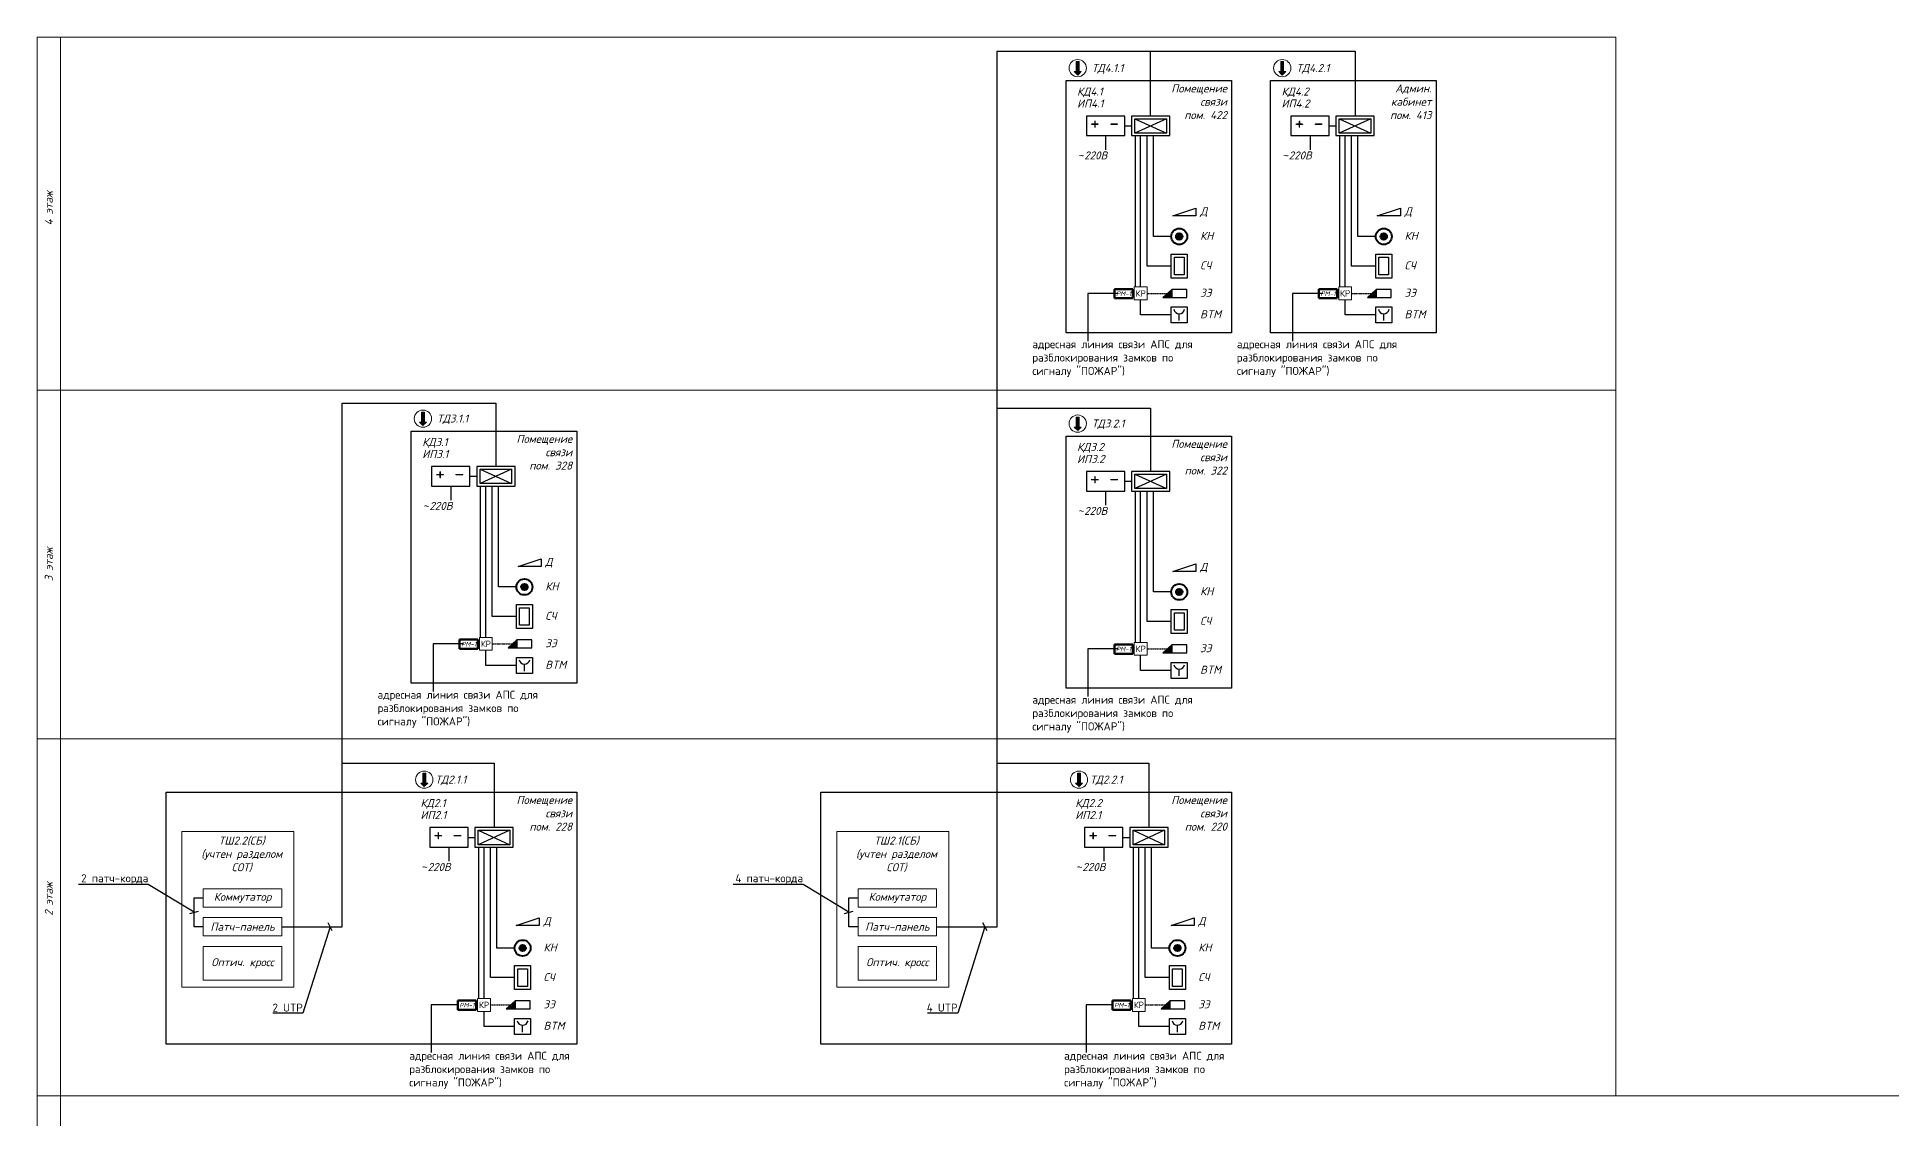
# Model space of a CAD drawing. Header units: millimetres. Extents: x -227263 to 66247, y -328592 to 378394.
# Drawn here: x -220672 to -162712, y -288787 to -255005 of the extents above; entities that cross this region are included whole.
import ezdxf
from ezdxf import colors
from ezdxf.entities.mleader import LeaderData, LeaderLine
from ezdxf.enums import TextEntityAlignment as Align
from ezdxf.math import Vec2, Vec3

# ---------------------------------------------------------------- set-up
doc = ezdxf.new("R2010")
doc.units = ezdxf.units.MM
doc.header["$LTSCALE"] = 0.5
doc.set_wipeout_variables(frame=1)
doc.linetypes.add('DASHED2', pattern=[9.525, 6.35, -3.175])
doc.layers.get('0').update_dxf_attribs({"lineweight": 18})
for name, color, linetype, lineweight in [('002_СКУД', 7, 'Continuous', 40), ('1-ПС RS-485', 6, 'Continuous', 30), ('АО Блоки управления', 1, 'Continuous', 50), ('АПС извещ', 1, 'Continuous', 30), ('СС_СКУД_кабель', 7, 'Continuous', 30), ('СС_СКУД_оборудование', 7, 'Continuous', 25), ('Текст', 2, 'Continuous', 0), ('Часофикация', 250, 'Continuous', 20)]:
    doc.layers.add(name, color=color, linetype=linetype, lineweight=lineweight)
for name, color, linetype in [('003_ОС', 170, 'Continuous'), ('1', 7, 'Continuous'), ('Датчики охр.', 5, 'Continuous')]:
    doc.layers.add(name, color=color, linetype=linetype)
doc.styles.add('DEN', font='', dxfattribs={"height": 300})
doc.styles.add('ICOCPEUR', font='')
doc.styles.add('ISOCPEUR', font='isocpeui.ttf', dxfattribs={"height": 2.5})
doc.styles.get('DEN').set_extended_font_data('ISOCPEUR')
doc.styles.get('ICOCPEUR').set_extended_font_data('ISOCPEUR')

# ---------------------------------------------------------------- blocks, each defined once
blk = doc.blocks.new('_Oblique')
at = {"color": 0, "linetype": 'ByBlock', "lineweight": -2}
blk.add_line((-0.5, -0.5), (0.5, 0.5), dxfattribs=at)
blk = doc.blocks.new('A$C9ab982bb')
at = {"layer": 'АПС извещ', "color": 1, "lineweight": 30, "ltscale": 100}
blk.add_lwpolyline([(320, 0), (320, 631), (0, 631), (0, 0)], close=True, dxfattribs=at)
at = {"layer": '1', "color": 7, "lineweight": 20, "style": 'DEN'}
blk.add_text('+ -', height=240, rotation=270, dxfattribs=at).set_placement((92, 573))
blk = doc.blocks.new('A$Cff5e0414')
at = {"color": 0, "linetype": 'Continuous', "lineweight": -2}
blk.add_wipeout([(0, 400), (400, 400), (400, 0), (0, 0)], dxfattribs=at).dxf.layer = '002_СКУД'
at = {"layer": '002_СКУД', "color": 0, "linetype": 'Continuous', "lineweight": -2}
blk.add_lwpolyline([(0, 400), (400, 400), (400, 0), (0, 0)], close=True, dxfattribs=at)
blk.add_lwpolyline([(200, 60), (200, 230)], dxfattribs=at)
blk.add_arc((200, 367), 137, 191.269, 348.731, dxfattribs=at)
blk = doc.blocks.new('A$C02b998a6')
at = {"color": 0, "linetype": 'Continuous', "lineweight": 15}
blk.add_wipeout([(0, 400), (400, 400), (400, 0), (0, 0)], dxfattribs=at).dxf.layer = '002_СКУД'
at = {"layer": '002_СКУД', "color": 0, "linetype": 'Continuous', "lineweight": 15}
blk.add_lwpolyline([(0, 0), (400, 0), (400, 400), (0, 400)], close=True, dxfattribs=at)
at = {"layer": '002_СКУД', "color": 0, "linetype": 'Continuous', "lineweight": 15, "style": 'DEN'}
blk.add_text('КР', height=200, dxfattribs=at).set_placement((200, 200), align=Align.MIDDLE_CENTER)
blk = doc.blocks.new('A$C5594c400')
at = {"layer": '002_СКУД', "color": 7, "lineweight": 30}
blk.add_lwpolyline([(0, 0), (720, 240), (720, 0), (0, 0)], dxfattribs=at)
blk = doc.blocks.new('A$C876f5cd0')
at = {"layer": '002_СКУД', "lineweight": 30}
h = blk.add_hatch(color=256, dxfattribs=at)
h.dxf.hatch_style = 1
h.paths.add_polyline_path([(468, 0), (744, 0), (468, 250)])
for points in [[(0, 250), (468, 250), (744, 0), (0, 0), (0, 250)], [(468, 250), (468, 0)]]:
    blk.add_lwpolyline(points, dxfattribs=at)
blk = doc.blocks.new('A$C49419f92')
at = {"color": 0, "linetype": 'Continuous', "lineweight": -2}
blk.add_wipeout([(0, 600), (400, 600), (400, 0), (0, 0)], dxfattribs=at).dxf.layer = '002_СКУД'
at = {"layer": '002_СКУД', "color": 0, "linetype": 'Continuous', "lineweight": -2}
for points in [[(0, 600), (400, 600), (400, 0), (0, 0)], [(80, 520), (320, 520), (320, 80), (80, 80)]]:
    blk.add_lwpolyline(points, close=True, dxfattribs=at)
blk = doc.blocks.new('РМ-1')
blk.add_wipeout([(-500, 250), (500, 250), (500, -250), (-500, -250)]).dxf.layer = 'АО Блоки управления'
at = {"layer": 'АО Блоки управления'}
for p, q in [((-500, -250), (-500, 250)), ((-500, 250), (500, 250)), ((500, 250), (500, -250)), ((500, -250), (-500, -250))]:
    blk.add_line(p, q, dxfattribs=at)
at = {"layer": 'АО Блоки управления', "color": 7, "ltscale": 100, "style": 'ISOCPEUR'}
blk.add_text('РМ-1', height=250, dxfattribs=at).set_placement((0, 0), align=Align.MIDDLE)
blk = doc.blocks.new('Кнопка выхода')
at = {"layer": '002_СКУД'}
h = blk.add_hatch(color=256, dxfattribs=at)
h.dxf.hatch_style = 1
h.paths.add_polyline_path([(-100, 0, 1), (100, 0, 1)])
for radius in [250, 100]:
    blk.add_circle((0, 0), radius, dxfattribs=at)
blk = doc.blocks.new('точка доступа')
at = {"lineweight": 20}
h = blk.add_hatch(color=0, dxfattribs=at)
h.dxf.hatch_style = 1
h.paths.add_polyline_path([(-64, 154), (-64, -293), (64, -293), (64, 154), (154, 154), (0, 310), (-154, 154)])
at = {"color": 0, "lineweight": 20}
for p, q in [((-154, 154), (0, 310)), ((-64, 154), (-154, 154)), ((-64, -293), (-64, 154)), ((154, 154), (0, 310)), ((64, -293), (64, 154)), ((64, 154), (154, 154)), ((-64, -293), (64, -293))]:
    blk.add_line(p, q, dxfattribs=at)
blk.add_circle((0, 0), 385, dxfattribs=at)
blk = doc.blocks.new('контр')
at = {"layer": 'АПС извещ', "color": 5, "lineweight": 30, "ltscale": 100}
blk.add_lwpolyline([(316, 162), (-314, 162), (-314, -158), (316, -158)], close=True, dxfattribs=at)
at = {"layer": 'Датчики охр.', "color": 5, "lineweight": 30}
for p, q in [((-259, 118), (259, -118)), ((259, 118), (-259, -118))]:
    blk.add_line(p, q, dxfattribs=at)
blk.add_lwpolyline([(-259, 118), (259, 118), (259, -118), (-259, -118)], close=True, dxfattribs=at)

msp = doc.modelspace()

# ---------------------------------------------------------------- linework, layer by layer
for p, q in [((-220672.3, -255004.5), (-220672.3, -322928)), ((-171339.7, -255004.5), (-220672.3, -255004.5)), ((-171339.7, -255004.5), (-171339.7, -288069.5)), ((-171339.7, -266026.2), (-220672.3, -266026.2)), ((-171339.7, -276922.5), (-220672.3, -276922.5)), ((-115790.6, -288069.5), (-220672.3, -288069.5))]:
    msp.add_line(p, q)
msp.add_lwpolyline([(-219940.6, -322928), (-219940.6, -255004.5)])
at = {"layer": '003_ОС', "color": 1, "ltscale": 70}
for points in [[(-187283.2, -258078.6), (-187283.2, -258522.4)], [(-180893.2, -258078.6), (-180893.2, -258522.4)], [(-207744.7, -269024.4), (-207744.7, -269468.2)], [(-187283.2, -269179.5), (-187283.2, -269623.2)], [(-207800.9, -280299.6), (-207800.9, -280743.3)], [(-187339.4, -280299.6), (-187339.4, -280743.3)]]:
    msp.add_lwpolyline(points, dxfattribs=at)
at = {"layer": '1-ПС RS-485', "color": 1, "linetype": 'DASHED2', "lineweight": 30}
for points in [[(-185987.4, -263007.8), (-185353.9, -263007.8)], [(-179597.3, -263007.8), (-178963.9, -263007.8)], [(-206448.9, -273953.6), (-205815.4, -273953.6)], [(-185987.4, -274108.7), (-185353.9, -274108.7)], [(-206505, -285228.8), (-205871.5, -285228.8)], [(-186043.5, -285228.8), (-185410, -285228.8)]]:
    msp.add_lwpolyline(points, dxfattribs=at)
at = {"layer": 'СС_СКУД_кабель', "color": 6, "lineweight": 25}
for points in [[(-185874.7, -257470), (-185874.7, -255440.8)], [(-185231.9, -262152.7), (-185987.4, -262152.7), (-185987.4, -258078.6)], [(-178841.8, -262152.7), (-179597.3, -262152.7), (-179597.3, -258078.6)], [(-211134.6, -278249.2), (-211134.6, -266440.8), (-206336.2, -266440.8), (-206336.2, -268415.8)], [(-190673.1, -278404.3), (-190673.1, -266595.9), (-185874.7, -266595.9), (-185874.7, -268570.8)], [(-205693.3, -273098.5), (-206448.9, -273098.5), (-206448.9, -269024.4)], [(-185231.9, -273253.6), (-185987.4, -273253.6), (-185987.4, -269179.5)], [(-211134.6, -282787), (-211134.6, -277676.4), (-206392.3, -277676.4), (-206392.3, -279690.9)], [(-190673.1, -282787), (-190673.1, -277676.4), (-185930.8, -277676.4), (-185930.8, -279690.9)], [(-205749.5, -284373.7), (-206505, -284373.7), (-206505, -280299.6)], [(-185288, -284373.7), (-186043.5, -284373.7), (-186043.5, -280299.6)], [(-213025.5, -282787), (-211134.6, -282787)], [(-192564, -282787), (-190673.1, -282787)]]:
    msp.add_lwpolyline(points, dxfattribs=at)
at = {"layer": 'СС_СКУД_кабель', "color": 1, "lineweight": 25}
for points in [[(-186683.2, -257774.3), (-186474.7, -257774.3)], [(-180293.2, -257774.3), (-180084.7, -257774.3)], [(-207144.7, -268720.1), (-206936.2, -268720.1)], [(-186683.2, -268875.1), (-186474.7, -268875.1)], [(-207200.9, -279995.2), (-206992.3, -279995.2)], [(-186739.4, -279995.2), (-186530.8, -279995.2)]]:
    msp.add_lwpolyline(points, dxfattribs=at)
at = {"layer": 'СС_СКУД_кабель', "color": 30, "lineweight": 25}
for points in [[(-186187.4, -262807.8), (-186187.4, -258078.6)], [(-185232, -261230.7), (-185787.4, -261230.7), (-185787.4, -258078.6)], [(-179797.3, -262807.8), (-179797.3, -258078.6)], [(-178841.9, -261230.7), (-179397.3, -261230.7), (-179397.3, -258078.6)], [(-185231.9, -263679.7), (-186187.4, -263679.7), (-186187.4, -263207.8)], [(-178841.8, -263679.7), (-179797.3, -263679.7), (-179797.3, -263207.8)], [(-206648.9, -273753.6), (-206648.9, -269024.4)], [(-205693.5, -272176.5), (-206248.9, -272176.5), (-206248.9, -269024.4)], [(-186187.4, -273908.7), (-186187.4, -269179.5)], [(-185232, -272331.6), (-185787.4, -272331.6), (-185787.4, -269179.5)], [(-205693.3, -274625.5), (-206648.9, -274625.5), (-206648.9, -274153.6)], [(-185231.9, -274780.6), (-186187.4, -274780.6), (-186187.4, -274308.7)], [(-206705, -285028.8), (-206705, -280299.6)], [(-205749.6, -283451.7), (-206305, -283451.7), (-206305, -280299.6)], [(-186243.5, -285028.8), (-186243.5, -280299.6)], [(-185288.1, -283451.7), (-185843.5, -283451.7), (-185843.5, -280299.6)], [(-205749.5, -285900.7), (-206705, -285900.7), (-206705, -285428.8)], [(-185288, -285900.7), (-186243.5, -285900.7), (-186243.5, -285428.8)]]:
    msp.add_lwpolyline(points, dxfattribs=at)
at = {"layer": 'СС_СКУД_кабель', "color": 2, "lineweight": 25}
for points in [[(-207405, -285228.8), (-208354.3, -285228.8), (-208354.3, -286715.8)], [(-186943.5, -285228.8), (-187892.8, -285228.8), (-187892.8, -286715.8)]]:
    msp.add_lwpolyline(points, dxfattribs=at)
at = {"layer": 'СС_СКУД_оборудование', "color": 7, "lineweight": 25}
msp.add_lwpolyline([(-208979.6, -267309.3), (-203807.2, -267309.3), (-203807.2, -275183.3), (-208979.6, -275183.3)], close=True, dxfattribs=at)
at = {"layer": 'СС_СКУД_оборудование', "color": 251, "lineweight": 25, "true_color": 0x636466}
msp.add_lwpolyline([(-216641.3, -278584.4), (-203807.2, -278584.4), (-203807.2, -286458.5), (-216641.3, -286458.5)], close=True, dxfattribs=at)
at = {"layer": 'СС_СКУД_оборудование', "color": 3, "lineweight": 20}
for points in [[(-216146.5, -279807.5), (-212645.3, -279807.5), (-212645.3, -284677.5), (-216146.5, -284677.5)], [(-195685, -279807.5), (-192183.8, -279807.5), (-192183.8, -284677.5), (-195685, -284677.5)]]:
    msp.add_lwpolyline(points, close=True, dxfattribs=at)
at = {"layer": 'СС_СКУД_оборудование', "color": 0, "lineweight": 20}
for points in [[(-215480.3, -281600), (-213025.5, -281600), (-213025.5, -282170.3), (-215480.3, -282170.3)], [(-195018.8, -281600), (-192564, -281600), (-192564, -282170.3), (-195018.8, -282170.3)], [(-215480.3, -282501.8), (-213025.5, -282501.8), (-213025.5, -283072.1), (-215480.3, -283072.1)], [(-195018.8, -282501.8), (-192564, -282501.8), (-192564, -283072.1), (-195018.8, -283072.1)], [(-215480.3, -283403.6), (-213025.5, -283403.6), (-213025.5, -284451.9), (-215480.3, -284451.9)], [(-195018.8, -283403.6), (-192564, -283403.6), (-192564, -284451.9), (-195018.8, -284451.9)]]:
    msp.add_lwpolyline(points, close=True, dxfattribs=at)
at = {"layer": 'СС_СКУД_оборудование', "color": 0}
for points in [[(-215480.3, -282787), (-215764.7, -282787), (-215764.7, -281885.2), (-215480.3, -281885.2)], [(-195018.8, -282787), (-195303.2, -282787), (-195303.2, -281885.2), (-195018.8, -281885.2)]]:
    msp.add_lwpolyline(points, dxfattribs=at)

# ---------------------------------------------------------------- block references
at = {"layer": 'СС_СКУД_оборудование', "color": 5, "xscale": 0.7, "yscale": 0.7, "zscale": 0.7, "rotation": 180}
for p in [(-188153.7, -255973.7), (-181763.7, -255973.7), (-208615.2, -266919.5), (-188153.7, -267074.6), (-208574.5, -278194.7), (-188113, -278194.7)]:
    msp.add_blockref('точка доступа', p, dxfattribs=at)
at = {"layer": 'СС_СКУД_оборудование', "color": 30, "true_color": 0xf26722, "xscale": 1.901923592522341, "yscale": 1.901923592522341, "zscale": 1.901923592522341, "rotation": 90}
for p in [(-186683.2, -258078.6), (-180293.2, -258078.6), (-207144.7, -269024.4), (-186683.2, -269179.5), (-207200.9, -280299.6), (-186739.4, -280299.6)]:
    msp.add_blockref('A$C9ab982bb', p, dxfattribs=at)
at = {"layer": 'СС_СКУД_оборудование', "color": 1, "lineweight": 30, "xscale": 1.901923592522341, "yscale": 1.901923592522341, "zscale": 1.901923592522341}
for p in [(-185876.6, -257778.9), (-179486.6, -257778.9), (-206338.1, -268724.7), (-185876.6, -268879.8), (-206394.2, -279999.9), (-185932.7, -279999.9)]:
    msp.add_blockref('контр', p, dxfattribs=at)
at = {"layer": 'СС_СКУД_оборудование', "color": 7, "lineweight": 30}
for p in [(-185181.9, -260587.8), (-178791.8, -260587.8), (-205643.3, -271533.7), (-185181.9, -271688.7), (-205699.5, -282753), (-185238, -282753)]:
    msp.add_blockref('A$C5594c400', p, dxfattribs=at)
at = {"layer": 'СС_СКУД_оборудование', "xscale": 1.00044096975, "yscale": 1.00044096975, "zscale": 1.00044096975}
for p in [(-184981.9, -261230.7), (-178591.8, -261230.7), (-205443.3, -272176.5), (-184981.9, -272331.6), (-205499.5, -283451.7), (-185038, -283451.7)]:
    msp.add_blockref('Кнопка выхода', p, dxfattribs=at)
at = {"layer": 'СС_СКУД_оборудование', "color": 6, "lineweight": 30, "xscale": -1}
for p in [(-184747.6, -263132.8), (-178357.6, -263132.8), (-205209.1, -274078.6), (-184747.6, -274233.7), (-205265.2, -285353.8), (-184803.7, -285353.8)]:
    msp.add_blockref('A$C876f5cd0', p, dxfattribs=at)

# ---------------------------------------------------------------- texts
at = {"layer": '002_СКУД', "color": 7, "lineweight": 30, "char_height": 250, "attachment_point": 1}
for s, insert, width, style in [('\\pxqr;Помещение\\Pсвязи\\Pпом. 422', (-185768.6, -256481.4), 2280.038, 'ISOCPEUR'), ('\\pxqr;Админ.\\Pкабинет\\Pпом. 413', (-179378.6, -256481.4), 2280.038, 'ISOCPEUR'), ('{\\C256;адресная линия связи АПС для разблокирования замков по сигналу "ПОЖАР")}', (-189571.2, -264470.5), 5266.706, 'DEN'), ('{\\C256;адресная линия связи АПС для разблокирования замков по сигналу "ПОЖАР")}', (-183181.2, -264470.5), 5266.706, 'DEN'), ('\\pxqr;Помещение\\Pсвязи\\Pпом. 328', (-206230.1, -267427.2), 2280.038, 'ISOCPEUR'), ('\\pxqr;Помещение\\Pсвязи\\Pпом. 322', (-185768.6, -267582.2), 2280.038, 'ISOCPEUR'), ('{\\C256;адресная линия связи АПС для разблокирования замков по сигналу "ПОЖАР")}', (-210032.7, -275416.3), 5266.706, 'DEN'), ('{\\C256;адресная линия связи АПС для разблокирования замков по сигналу "ПОЖАР")}', (-189571.2, -275571.3), 5266.706, 'DEN'), ('\\pxqr;Помещение\\Pсвязи\\Pпом. 228', (-206230.1, -278702.3), 2280.038, 'ISOCPEUR'), ('\\pxqr;Помещение\\Pсвязи\\Pпом. 220', (-185768.6, -278702.3), 2280.038, 'ISOCPEUR'), ('{\\C256;адресная линия связи АПС для разблокирования замков по сигналу "ПОЖАР")}', (-209041.4, -286691.4), 5266.706, 'DEN'), ('{\\C256;адресная линия связи АПС для разблокирования замков по сигналу "ПОЖАР")}', (-188579.9, -286691.4), 5266.706, 'DEN')]:
    msp.add_mtext(s, dxfattribs=dict(at, insert=insert, width=width, style=style))
at = {"layer": 'СС_СКУД_оборудование', "char_height": 250, "width": 4078.758, "attachment_point": 5, "style": 'ISOCPEUR'}
for s, insert in [('ТШ2.2(СБ)\\P(учтен разделом \\PСОТ)', (-214276.9, -280524.6)), ('ТШ2.1(СБ)\\P(учтен разделом \\PСОТ)', (-193815.4, -280524.6))]:
    msp.add_mtext(s, dxfattribs=dict(at, insert=insert))
at = {"layer": 'Текст', "color": 7, "lineweight": 20, "style": 'ISOCPEUR'}
for s, p in [('ТД4.1.1', (-187712.7, -256095.1)), ('ТД4.2.1', (-181322.6, -256095.1)), ('КД4.1', (-188174.6, -256829.3)), ('КД4.2', (-181784.6, -256829.3)), ('ИП4.1', (-188174.6, -257203.3)), ('ИП4.2', (-181784.6, -257203.3)), ('Д', (-184329.3, -260572.2)), ('Д', (-177939.2, -260572.2)), ('КН', (-184329.3, -261335.1)), ('КН', (-177939.2, -261335.1)), ('СЧ', (-184329.3, -262257.1)), ('СЧ', (-177939.2, -262257.1)), ('ЗЭ', (-184329.3, -263112.2)), ('ЗЭ', (-177939.2, -263112.2)), ('BTM', (-184329.3, -263784.1)), ('BTM', (-177939.2, -263784.1)), ('ТД3.1.1', (-208174.2, -267040.9)), ('ТД3.2.1', (-187712.7, -267196)), ('КД3.1', (-208636.1, -267775.1)), ('КД3.2', (-188174.6, -267930.2)), ('ИП3.1', (-208636.1, -268149.1)), ('ИП3.2', (-188174.6, -268304.2)), ('Д', (-204790.8, -271518)), ('Д', (-184329.3, -271673.1)), ('КН', (-204790.8, -272280.9)), ('КН', (-184329.3, -272435.9)), ('СЧ', (-204790.8, -273202.9)), ('СЧ', (-184329.3, -273357.9)), ('ЗЭ', (-204790.8, -274058)), ('ЗЭ', (-184329.3, -274213.1)), ('BTM', (-204790.8, -274729.9)), ('BTM', (-184329.3, -274885)), ('ТД2.1.1', (-208230.3, -278316.1)), ('ТД2.2.1', (-187768.8, -278316.1)), ('ИП2.1', (-208692.2, -279424.3)), ('КД2.1', (-208692.2, -279050.3)), ('ИП2.1', (-188230.7, -279424.3)), ('КД2.2', (-188230.7, -279050.3)), ('Д', (-204846.9, -282737.4)), ('Д', (-184385.4, -282737.4)), ('КН', (-204846.8, -283559.2)), ('КН', (-184385.3, -283559.2)), ('СЧ', (-204846.9, -284485.6)), ('СЧ', (-184385.4, -284485.6)), ('ЗЭ', (-204846.9, -285333.2)), ('ЗЭ', (-184385.4, -285333.2)), ('BTM', (-204846.9, -286005.1)), ('BTM', (-184385.4, -286005.1))]:
    msp.add_text(s, height=250, dxfattribs=at).set_placement(p)
at = {"layer": 'Текст', "color": 7, "linetype": 'Continuous', "lineweight": 30, "ltscale": 100, "char_height": 250, "width": 733.726, "attachment_point": 4, "style": 'ISOCPEUR'}
for insert in [(-188119.9, -258699.2), (-181729.9, -258699.2), (-208581.4, -269645.1), (-188119.9, -269800.1), (-208637.5, -280920.2), (-188176, -280920.2)]:
    msp.add_mtext('{\\fArial Narrow|b0|i0|c204|p34;~}220В', dxfattribs=dict(at, insert=insert))
at = {"layer": 'Текст', "color": 7, "char_height": 250, "attachment_point": 5, "rotation": 90, "style": 'ISOCPEUR'}
for s, insert, width in [('\\pxqc;4 этаж', (-220306.4, -260352.3), 10896.302), ('\\pxqc;3 этаж', (-220306.4, -271474.3), 10896.302), ('\\pxqc;2 этаж', (-220306.4, -281923.2), 11147.003)]:
    msp.add_mtext(s, dxfattribs=dict(at, insert=insert, width=width))
at = {"layer": 'Часофикация', "color": 0, "lineweight": 20, "char_height": 250, "width": 2454.768, "attachment_point": 5, "style": 'ISOCPEUR'}
for s, insert in [('Коммутатор', (-214252.9, -281885.2)), ('Коммутатор', (-193791.4, -281885.2)), ('Патч-панель', (-214252.9, -282787)), ('Патч-панель', (-193791.4, -282787)), ('Оптич. кросс', (-214252.9, -283927.7)), ('Оптич. кросс', (-193791.4, -283927.7))]:
    msp.add_mtext(s, dxfattribs=dict(at, insert=insert))

# ---------------------------------------------------------------- leaders
at = {"layer": 'Часофикация', "color": 0}
ml = msp.add_multileader_mtext('Standard', dxfattribs=at)
ml.set_content('2 патч-корда', style='ICOCPEUR')
ml.set_leader_properties()
ml.set_arrow_properties(name='OBLIQUE')
ml.build(insert=Vec2(0, 0))
ml.multileader.update_dxf_attribs({"text_left_attachment_type": 6, "text_right_attachment_type": 6, "dogleg_length": 0.36, "arrow_head_size": 200})
ctx = ml.context
ctx.base_point, ctx.char_height, ctx.arrow_head_size, ctx.landing_gap_size, ctx.plane_origin = Vec3(-219429.9, -281472.1), 250, 200, 0.09, Vec3(-216795.3, -282336.1)
ctx.left_attachment, ctx.right_attachment, ctx.text_align_type = 6, 6, 2
notes = []
notes.append((ctx, [(1, (1, 1, 0), (-217196.4, -281472.1), (-1, 0), 0.36, [(0, [(-215764.7, -282336.1)], 0, [])])]))
ctx.mtext.insert, ctx.mtext.width, ctx.mtext.alignment, ctx.mtext.flow_direction = Vec3(-217196.8, -281147.1), 2869.284, 3, 5
ml = msp.add_multileader_mtext('Standard', dxfattribs=at)
ml.set_content('4 патч-корда', style='ICOCPEUR')
ml.set_leader_properties()
ml.set_arrow_properties(name='OBLIQUE')
ml.build(insert=Vec2(0, 0))
ml.multileader.update_dxf_attribs({"text_left_attachment_type": 6, "text_right_attachment_type": 6, "dogleg_length": 0.36, "arrow_head_size": 200})
ctx = ml.context
ctx.base_point, ctx.char_height, ctx.arrow_head_size, ctx.landing_gap_size, ctx.plane_origin = Vec3(-198980.7, -281472.1), 250, 200, 0.09, Vec3(-196333.8, -282336.1)
ctx.left_attachment, ctx.right_attachment, ctx.text_align_type = 6, 6, 2
notes.append((ctx, [(1, (1, 1, 0), (-196734.9, -281472.1), (-1, 0), 0.36, [(0, [(-195303.2, -282336.1)], 0, [])])]))
ctx.mtext.insert, ctx.mtext.width, ctx.mtext.alignment, ctx.mtext.flow_direction = Vec3(-196735.3, -281147.1), 2869.284, 3, 5
ml = msp.add_multileader_mtext('Standard', dxfattribs=at)
ml.set_content('2 UTP', style='ICOCPEUR')
ml.set_leader_properties()
ml.set_arrow_properties(name='OBLIQUE')
ml.build(insert=Vec2(0, 0))
ml.multileader.update_dxf_attribs({"text_left_attachment_type": 6, "text_right_attachment_type": 6, "dogleg_length": 0.36, "arrow_head_size": 200})
ctx = ml.context
ctx.base_point, ctx.char_height, ctx.arrow_head_size, ctx.landing_gap_size, ctx.plane_origin = Vec3(-213317.9, -285487.8), 250, 200, 0.09, Vec3(-210885.4, -284579.8)
ctx.left_attachment, ctx.right_attachment, ctx.text_align_type = 6, 6, 2
notes.append((ctx, [(1, (1, 1, 0), (-212366.8, -285487.8), (-1, 0), 0.36, [(0, [(-211514.4, -282787)], 0, [])])]))
ctx.mtext.insert, ctx.mtext.width, ctx.mtext.alignment, ctx.mtext.flow_direction = Vec3(-212367.2, -285187.8), 2518.085, 3, 5
ml = msp.add_multileader_mtext('Standard', dxfattribs=at)
ml.set_content('4 UTP', style='ICOCPEUR')
ml.set_leader_properties()
ml.set_arrow_properties(name='OBLIQUE')
ml.build(insert=Vec2(0, 0))
ml.multileader.update_dxf_attribs({"text_left_attachment_type": 6, "text_right_attachment_type": 6, "dogleg_length": 0.36, "arrow_head_size": 200})
ctx = ml.context
ctx.base_point, ctx.char_height, ctx.arrow_head_size, ctx.landing_gap_size, ctx.plane_origin = Vec3(-192868.7, -285487.8), 250, 200, 0.09, Vec3(-190423.9, -284579.8)
ctx.left_attachment, ctx.right_attachment, ctx.text_align_type = 6, 6, 2
notes.append((ctx, [(1, (1, 1, 0), (-191905.3, -285487.8), (-1, 0), 0.36, [(0, [(-191052.9, -282787)], 0, [])])]))
ctx.mtext.insert, ctx.mtext.width, ctx.mtext.alignment, ctx.mtext.flow_direction = Vec3(-191905.7, -285187.8), 2518.085, 3, 5
for ctx, leaders in notes:
    for number, flags, end, landing, length, lines in leaders:
        leader = LeaderData()
        leader.index, (leader.has_last_leader_line, leader.has_dogleg_vector, leader.attachment_direction) = number, flags
        leader.last_leader_point, leader.dogleg_vector, leader.dogleg_length = Vec3(end), Vec3(landing), length
        for number, points, colour, breaks in lines:
            line = LeaderLine()
            line.index, line.vertices, line.color, line.breaks = number, Vec3.list(points), colors.encode_raw_color(colour), breaks
            leader.lines.append(line)
        ctx.leaders.append(leader)

# ---------------------------------------------------------------- next in the draw order: block references
at = {"layer": 'СС_СКУД_оборудование', "color": 7, "lineweight": 30, "xscale": 1.25, "yscale": 1.25, "zscale": 1.25}
for name, p in [('A$C49419f92', (-185231.9, -262527.7)), ('A$C49419f92', (-178841.8, -262527.7)), ('A$Cff5e0414', (-185231.9, -263929.7)), ('A$Cff5e0414', (-178841.8, -263929.7)), ('A$C49419f92', (-205693.3, -273473.5)), ('A$C49419f92', (-185231.9, -273628.6)), ('A$Cff5e0414', (-205693.3, -274875.5)), ('A$Cff5e0414', (-185231.9, -275030.6)), ('A$C49419f92', (-205749.6, -284748.7)), ('A$C49419f92', (-185288.1, -284748.7)), ('A$Cff5e0414', (-205749.5, -286150.7)), ('A$Cff5e0414', (-185288, -286150.7))]:
    msp.add_blockref(name, p, dxfattribs=at)
at = {"layer": 'СС_СКУД_оборудование', "color": 7, "lineweight": 30}
for p in [(-186387.4, -263207.8), (-206848.9, -274153.6), (-186387.4, -274308.7), (-206905, -285428.8), (-186443.5, -285428.8)]:
    msp.add_blockref('A$C02b998a6', p, dxfattribs=at)

# ---------------------------------------------------------------- next in the draw order: block references
at = {"layer": 'АО Блоки управления', "xscale": 0.5758329874892737, "yscale": 0.5758329874892737, "zscale": 0.5758329874892737}
for p in [(-186721.2, -263015.6), (-207182.7, -273961.5), (-186721.2, -274116.5), (-207238.9, -285236.6), (-186777.4, -285236.6)]:
    msp.add_blockref('РМ-1', p, dxfattribs=at)

# ---------------------------------------------------------------- next in the draw order: linework, layer by layer
at = {"layer": 'СС_СКУД_кабель', "color": 6, "lineweight": 25}
msp.add_lwpolyline([(-190673.1, -266595.9), (-190673.1, -255440.8), (-179484.7, -255440.8), (-179484.7, -257470)], dxfattribs=at)
at = {"layer": 'СС_СКУД_кабель', "color": 5, "lineweight": 25}
for points in [[(-186350.7, -262807.8), (-186350.7, -258078.6)], [(-206812.2, -273753.6), (-206812.2, -269024.4)], [(-186350.7, -273908.7), (-186350.7, -269179.5)], [(-206871.9, -285028.8), (-206871.9, -280295.4)], [(-186410.4, -285028.8), (-186410.4, -280295.4)]]:
    msp.add_lwpolyline(points, dxfattribs=at)
at = {"layer": 'СС_СКУД_кабель', "color": 2, "lineweight": 25}
for points in [[(-186887.4, -263007.8), (-187836.6, -263007.8), (-187836.6, -264494.8)], [(-207348.9, -273953.6), (-208298.1, -273953.6), (-208298.1, -275440.6)], [(-186887.4, -274108.7), (-187836.6, -274108.7), (-187836.6, -275595.7)]]:
    msp.add_lwpolyline(points, dxfattribs=at)
at = {"layer": 'СС_СКУД_оборудование', "color": 7, "lineweight": 25}
for points in [[(-188518.2, -256363.5), (-183345.7, -256363.5), (-183345.7, -264237.5), (-188518.2, -264237.5)], [(-188518.2, -267464.3), (-183345.7, -267464.3), (-183345.7, -275338.4), (-188518.2, -275338.4)]]:
    msp.add_lwpolyline(points, close=True, dxfattribs=at)
at = {"layer": 'СС_СКУД_оборудование', "color": 251, "lineweight": 25, "true_color": 0x636466}
msp.add_lwpolyline([(-196179.8, -278584.4), (-183345.7, -278584.4), (-183345.7, -286458.5), (-196179.8, -286458.5)], close=True, dxfattribs=at)

# ---------------------------------------------------------------- next in the draw order: block references
at = {"layer": 'СС_СКУД_оборудование', "color": 7, "lineweight": 30}
msp.add_blockref('A$C02b998a6', (-179997.3, -263207.8), dxfattribs=at)

# ---------------------------------------------------------------- next in the draw order: block references
at = {"layer": 'АО Блоки управления', "xscale": 0.5758329874892737, "yscale": 0.5758329874892737, "zscale": 0.5758329874892737}
msp.add_blockref('РМ-1', (-180331.2, -263015.6), dxfattribs=at)

# ---------------------------------------------------------------- next in the draw order: linework, layer by layer
at = {"layer": 'СС_СКУД_кабель', "color": 5, "lineweight": 25}
msp.add_lwpolyline([(-179960.7, -262807.8), (-179960.7, -258078.6)], dxfattribs=at)
at = {"layer": 'СС_СКУД_кабель', "color": 2, "lineweight": 25}
msp.add_lwpolyline([(-180497.3, -263007.8), (-181446.6, -263007.8), (-181446.6, -264494.8)], dxfattribs=at)
at = {"layer": 'СС_СКУД_оборудование', "color": 7, "lineweight": 25}
msp.add_lwpolyline([(-182128.1, -256363.5), (-176955.6, -256363.5), (-176955.6, -264237.5), (-182128.1, -264237.5)], close=True, dxfattribs=at)

doc.saveas('drawing.dxf')
